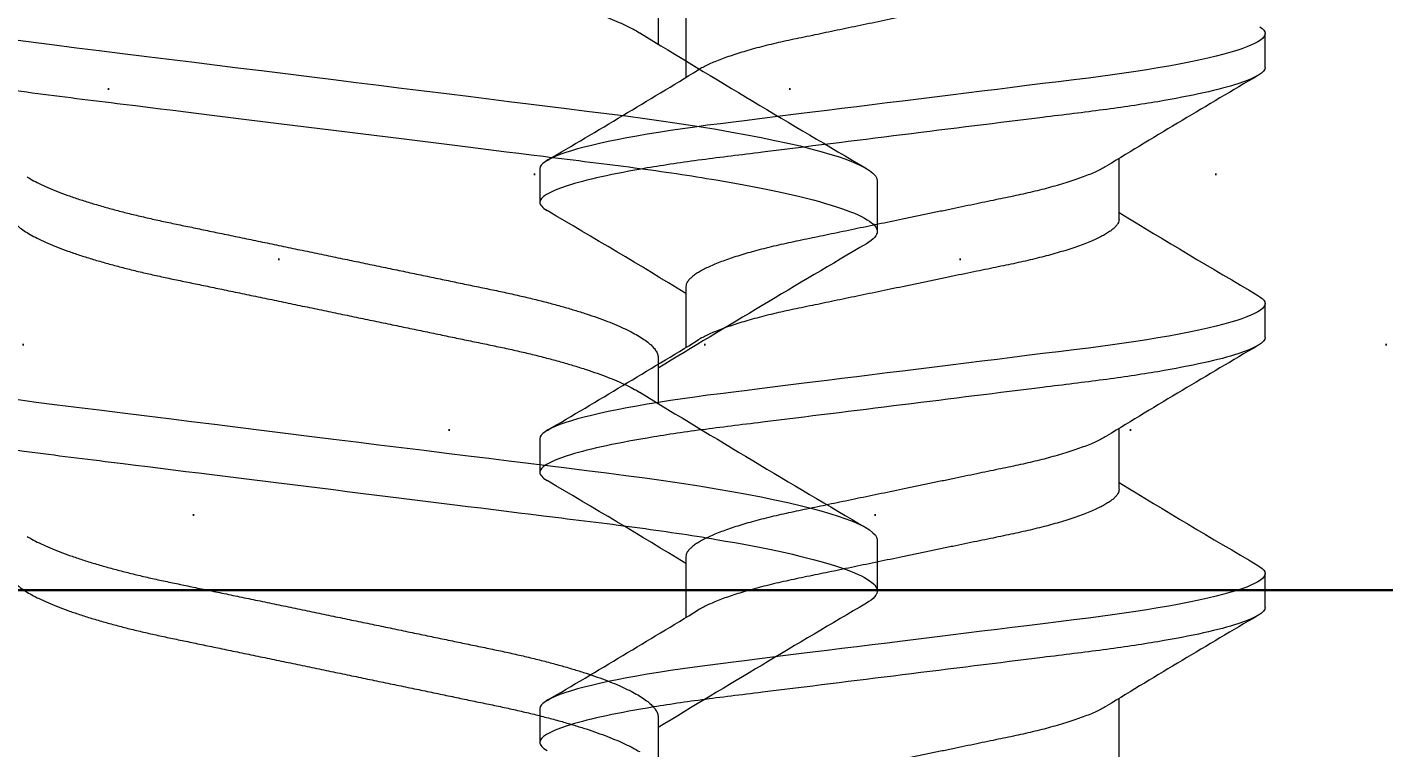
# Model space of a CAD drawing. Header units: inches. Extents: x 129892 to 140765, y 18172 to 24435.
# Drawn here: x 133308.43 to 133313.79, y 22524.37 to 22527.21 of the extents above; entities that cross this region are included whole.
import ezdxf

# ---------------------------------------------------------------- set-up
doc = ezdxf.new("R2010")
doc.units = ezdxf.units.IN
doc.header["$MEASUREMENT"] = 0
doc.header["$PDMODE"] = 66
doc.styles.add('EXCELSIOR', font='dim.shx', dxfattribs={"height": 45})
doc.dimstyles.new('EXCELSIOR', dxfattribs={"dimtxt": 50, "dimasz": 15, "dimexe": 20, "dimexo": 20, "dimgap": 10, "dimtad": 1, "dimdec": 0, "dimtxsty": 'EXCELSIOR', "dimblk": 'OBLIQUE', "dimcen": 2.5, "dimclrd": 1, "dimclre": 1, "dimclrt": 1, "dimadec": 0, "dimazin": 0, "dimtfac": 1, "dimtdec": 0, "dimtofl": 0, "dimtmove": 0, "dimatfit": 3, "dimfxl": 0, "dimlwd": 25, "dimarcsym": 0})

# ---------------------------------------------------------------- blocks, each defined once
blk = doc.blocks.new('A$C105D4D3B')
at = {"color": 251, "linetype": 'Continuous', "lineweight": 15}
for p, q in [((5.3382, 11.0776), (5.3382, 10.8975)), ((6.2042, 10.3576), (6.2042, 10.1576)), ((5.3382, 9.6576), (5.3382, 9.4775)), ((6.2042, 8.9376), (6.2042, 8.7376)), ((5.3382, 8.2376), (5.3382, 8.0575))]:
    blk.add_line(p, q, dxfattribs=at)
for points in [[(2.808, 10.9133), (2.879, 10.9037), (2.9511, 10.8944), (3.0379, 10.8836), (3.1277, 10.8724), (3.2206, 10.8609), (3.3163, 10.849), (3.4039, 10.8382), (3.4933, 10.8271), (3.5842, 10.8158), (3.6765, 10.8044), (3.7699, 10.7928), (3.8641, 10.7811), (3.9588, 10.7694), (4.0538, 10.7576), (4.1441, 10.7464), (4.2342, 10.7352), (4.3238, 10.7241), (4.4127, 10.7131), (4.5006, 10.7022), (4.5874, 10.6914), (4.668, 10.6814), (4.7473, 10.6716), (4.825, 10.662), (4.901, 10.6525), (4.9752, 10.6433), (5.0557, 10.6334), (5.1337, 10.6237), (5.2099, 10.614), (5.2849, 10.6039), (5.3584, 10.5936), (5.4301, 10.583), (5.4999, 10.5722), (5.5674, 10.5611), (5.6293, 10.5504), (5.6888, 10.5396), (5.7457, 10.5286), (5.7997, 10.5175), (5.8508, 10.5063), (5.8988, 10.4952), (5.9411, 10.4846), (5.9805, 10.474), (6.0167, 10.4635), (6.0498, 10.4531), (6.0798, 10.4427), (6.1094, 10.4313), (6.1349, 10.4201), (6.1564, 10.409), (6.1738, 10.3982), (6.1873, 10.3876), (6.1968, 10.3773), (6.2024, 10.3673), (6.2042, 10.3576), (6.2042, 10.3576)], [(2.808, 9.4933), (2.879, 9.4837), (2.9511, 9.4744), (3.0379, 9.4636), (3.1277, 9.4524), (3.2206, 9.4409), (3.3163, 9.429), (3.4039, 9.4182), (3.4933, 9.4071), (3.5842, 9.3958), (3.6765, 9.3844), (3.7699, 9.3728), (3.8641, 9.3611), (3.9588, 9.3494), (4.0538, 9.3376), (4.1441, 9.3264), (4.2342, 9.3152), (4.3238, 9.3041), (4.4127, 9.2931), (4.5006, 9.2822), (4.5874, 9.2714), (4.668, 9.2614), (4.7473, 9.2516), (4.825, 9.242), (4.901, 9.2325), (4.9752, 9.2233), (5.0557, 9.2134), (5.1337, 9.2037), (5.2099, 9.194), (5.2849, 9.1839), (5.3584, 9.1736), (5.4301, 9.163), (5.4999, 9.1522), (5.5674, 9.1411), (5.6293, 9.1304), (5.6888, 9.1196), (5.7457, 9.1086), (5.7997, 9.0975), (5.8508, 9.0863), (5.8988, 9.0752), (5.9411, 9.0646), (5.9805, 9.054), (6.0167, 9.0435), (6.0498, 9.0331), (6.0798, 9.0227), (6.1094, 9.0113), (6.1349, 9.0001), (6.1564, 8.989), (6.1738, 8.9782), (6.1873, 8.9676), (6.1968, 8.9573), (6.2024, 8.9473), (6.2042, 8.9376), (6.2042, 8.9376)]]:
    blk.add_lwpolyline(points, dxfattribs=at)
for centre, radius, start, end in [((38.3584, 65.2762), 63.6189, 238.655364, 239.595764), ((41.6033, -50.2176), 69.9674, 120.434483, 121.21919), ((38.3584, 63.8562), 63.6189, 238.655364, 239.595764), ((41.6033, -51.6376), 69.9674, 120.434483, 121.21919)]:
    blk.add_arc(centre, radius, start, end, dxfattribs=at)
for points, knots in [([(2.7695, 11.6576), (2.7698, 11.6535), (2.7705, 11.6452), (2.7762, 11.6323), (2.7854, 11.619), (2.7985, 11.6052), (2.8156, 11.5911), (2.8365, 11.5766), (2.8614, 11.5619), (2.8905, 11.5468), (2.9241, 11.5314), (2.9621, 11.5157), (3.0039, 11.5), (3.0492, 11.4845), (3.0977, 11.4691), (3.1484, 11.4543), (3.2008, 11.44), (3.2544, 11.4263), (3.3099, 11.4131), (3.3669, 11.4003), (3.4255, 11.388), (3.4859, 11.3755), (3.5485, 11.3625), (3.6144, 11.3488), (3.6833, 11.3345), (3.7552, 11.3196), (3.8285, 11.3044), (3.9029, 11.2889), (3.9782, 11.2733), (4.0527, 11.2578), (4.126, 11.2426), (4.1979, 11.2277), (4.2691, 11.2129), (4.3393, 11.1983), (4.4082, 11.184), (4.4754, 11.1701), (4.5408, 11.1565), (4.6051, 11.1431), (4.668, 11.1301), (4.7298, 11.1173), (4.7898, 11.1039), (4.8481, 11.0901), (4.9044, 11.0758), (4.9577, 11.0613), (5.0077, 11.0467), (5.0542, 11.0321), (5.0978, 11.0173), (5.1382, 11.0024), (5.1752, 10.9874), (5.2088, 10.9724), (5.2382, 10.9575), (5.2568, 10.9474), (5.2644, 10.9424), (5.2647, 10.9422)], [0, 0, 0, 0, 0.018809, 0.037876, 0.057178, 0.076688, 0.096379, 0.116219, 0.136178, 0.156223, 0.177278, 0.198351, 0.219402, 0.240393, 0.261284, 0.282037, 0.301688, 0.321151, 0.340399, 0.359407, 0.378167, 0.39704, 0.416165, 0.435519, 0.45601, 0.47669, 0.497523, 0.518473, 0.539501, 0.560569, 0.58068, 0.600757, 0.620765, 0.640672, 0.660445, 0.680053, 0.699467, 0.718661, 0.738503, 0.758141, 0.77801, 0.798146, 0.81852, 0.839101, 0.858909, 0.878842, 0.89887, 0.918958, 0.939072, 0.959178, 0.979242, 0.999229, 1, 1, 1, 1]), ([(1.9034, 10.9576), (1.9034, 10.9287), (1.9558, 10.8951), (2.1738, 10.8246), (2.3392, 10.7879), (2.6407, 10.7371), (2.7498, 10.7209), (2.9772, 10.6906), (3.0954, 10.6764), (3.4785, 10.6289), (3.7657, 10.5933), (4.3419, 10.5219), (4.6292, 10.4862), (5.0123, 10.4387), (5.1304, 10.4246), (5.3579, 10.3943), (5.4669, 10.378), (5.7685, 10.3273), (5.9339, 10.2906), (6.1519, 10.2201), (6.2042, 10.1865), (6.2042, 10.1576)], [0, 0, 0, 0, 0.125, 0.125, 0.25, 0.25, 0.3125, 0.3125, 0.375, 0.375, 0.5, 0.5, 0.625, 0.625, 0.6875, 0.6875, 0.75, 0.75, 0.875, 0.875, 1, 1, 1, 1]), ([(2.8432, 10.373), (2.8493, 10.3693), (2.8635, 10.3607), (2.8906, 10.3468), (2.9241, 10.3314), (2.9621, 10.3157), (3.0039, 10.3), (3.0492, 10.2845), (3.0977, 10.2691), (3.1484, 10.2543), (3.2008, 10.24), (3.2544, 10.2263), (3.3099, 10.2131), (3.3669, 10.2003), (3.4255, 10.188), (3.4859, 10.1755), (3.5485, 10.1625), (3.6144, 10.1488), (3.6833, 10.1345), (3.7552, 10.1196), (3.8285, 10.1044), (3.9029, 10.0889), (3.9782, 10.0733), (4.0527, 10.0578), (4.126, 10.0426), (4.1979, 10.0277), (4.2691, 10.0129), (4.3393, 9.9983), (4.4082, 9.984), (4.4754, 9.9701), (4.5408, 9.9565), (4.6051, 9.9431), (4.668, 9.9301), (4.7298, 9.9173), (4.7898, 9.9039), (4.8481, 9.8901), (4.9044, 9.8758), (4.9577, 9.8613), (5.0077, 9.8467), (5.0542, 9.8321), (5.0978, 9.8173), (5.1382, 9.8024), (5.1752, 9.7874), (5.2087, 9.7724), (5.2385, 9.7575), (5.2649, 9.7425), (5.2875, 9.7275), (5.3063, 9.7127), (5.3207, 9.6982), (5.3308, 9.6841), (5.3371, 9.6706), (5.3378, 9.6619), (5.3382, 9.6576)], [0, 0, 0, 0, 0.015022, 0.035067, 0.056123, 0.077196, 0.098247, 0.119238, 0.140129, 0.160884, 0.180534, 0.199997, 0.219246, 0.238254, 0.257015, 0.275888, 0.295014, 0.314368, 0.334859, 0.35554, 0.376373, 0.397323, 0.418352, 0.43942, 0.459532, 0.479609, 0.499618, 0.519525, 0.539298, 0.558906, 0.578321, 0.597515, 0.617358, 0.636996, 0.656865, 0.677001, 0.697376, 0.717957, 0.737765, 0.757699, 0.777727, 0.797816, 0.81793, 0.838037, 0.858101, 0.878088, 0.898909, 0.919573, 0.940046, 0.960295, 0.980289, 1, 1, 1, 1]), ([(2.7695, 10.2376), (2.7698, 10.2335), (2.7705, 10.2252), (2.7762, 10.2123), (2.7854, 10.199), (2.7985, 10.1852), (2.8156, 10.1711), (2.8365, 10.1566), (2.8614, 10.1419), (2.8905, 10.1268), (2.9241, 10.1114), (2.9621, 10.0957), (3.0039, 10.08), (3.0492, 10.0645), (3.0977, 10.0491), (3.1484, 10.0343), (3.2008, 10.02), (3.2544, 10.0063), (3.3099, 9.9931), (3.3669, 9.9803), (3.4255, 9.968), (3.4859, 9.9555), (3.5485, 9.9425), (3.6144, 9.9288), (3.6833, 9.9145), (3.7552, 9.8996), (3.8285, 9.8844), (3.9029, 9.8689), (3.9782, 9.8533), (4.0527, 9.8378), (4.126, 9.8226), (4.1979, 9.8077), (4.2691, 9.7929), (4.3393, 9.7783), (4.4082, 9.764), (4.4754, 9.7501), (4.5408, 9.7365), (4.6051, 9.7231), (4.668, 9.7101), (4.7298, 9.6973), (4.7898, 9.6839), (4.8481, 9.6701), (4.9044, 9.6558), (4.9577, 9.6413), (5.0077, 9.6267), (5.0542, 9.6121), (5.0978, 9.5973), (5.1382, 9.5823), (5.1752, 9.5674), (5.2088, 9.5524), (5.2382, 9.5375), (5.2568, 9.5274), (5.2644, 9.5224), (5.2647, 9.5222)], [0, 0, 0, 0, 0.018809, 0.037876, 0.057178, 0.076688, 0.096379, 0.116219, 0.136178, 0.156223, 0.177278, 0.198351, 0.219402, 0.240393, 0.261284, 0.282037, 0.301688, 0.321151, 0.340399, 0.359407, 0.378167, 0.39704, 0.416165, 0.435519, 0.45601, 0.47669, 0.497523, 0.518473, 0.539501, 0.560569, 0.58068, 0.600757, 0.620765, 0.640672, 0.660445, 0.680053, 0.699467, 0.718661, 0.738503, 0.758141, 0.77801, 0.798146, 0.81852, 0.839101, 0.858909, 0.878842, 0.89887, 0.918958, 0.939072, 0.959178, 0.979242, 0.999229, 1, 1, 1, 1]), ([(1.9034, 9.5376), (1.9034, 9.5087), (1.9558, 9.4751), (2.1738, 9.4046), (2.3392, 9.3679), (2.6407, 9.3171), (2.7498, 9.3009), (2.9772, 9.2706), (3.0954, 9.2564), (3.4785, 9.2089), (3.7657, 9.1733), (4.3419, 9.1019), (4.6292, 9.0662), (5.0123, 9.0187), (5.1304, 9.0046), (5.3579, 8.9743), (5.4669, 8.958), (5.7685, 8.9073), (5.9339, 8.8706), (6.1519, 8.8001), (6.2042, 8.7665), (6.2042, 8.7376)], [0, 0, 0, 0, 0.125, 0.125, 0.25, 0.25, 0.3125, 0.3125, 0.375, 0.375, 0.5, 0.5, 0.625, 0.625, 0.6875, 0.6875, 0.75, 0.75, 0.875, 0.875, 1, 1, 1, 1]), ([(2.8432, 8.953), (2.8493, 8.9493), (2.8635, 8.9407), (2.8906, 8.9268), (2.9241, 8.9114), (2.9621, 8.8957), (3.0039, 8.88), (3.0492, 8.8645), (3.0977, 8.8491), (3.1484, 8.8343), (3.2008, 8.82), (3.2544, 8.8063), (3.3099, 8.7931), (3.3669, 8.7803), (3.4255, 8.768), (3.4859, 8.7555), (3.5485, 8.7425), (3.6144, 8.7288), (3.6833, 8.7145), (3.7552, 8.6996), (3.8285, 8.6844), (3.9029, 8.6689), (3.9782, 8.6533), (4.0527, 8.6378), (4.126, 8.6226), (4.1979, 8.6077), (4.2691, 8.5929), (4.3393, 8.5783), (4.4082, 8.564), (4.4754, 8.5501), (4.5408, 8.5365), (4.6051, 8.5231), (4.668, 8.5101), (4.7298, 8.4973), (4.7898, 8.4839), (4.8481, 8.4701), (4.9044, 8.4558), (4.9577, 8.4413), (5.0077, 8.4267), (5.0542, 8.4121), (5.0978, 8.3973), (5.1382, 8.3824), (5.1752, 8.3674), (5.2087, 8.3524), (5.2385, 8.3375), (5.2649, 8.3225), (5.2875, 8.3075), (5.3063, 8.2927), (5.3207, 8.2782), (5.3308, 8.2641), (5.3371, 8.2506), (5.3378, 8.2419), (5.3382, 8.2376)], [0, 0, 0, 0, 0.015022, 0.035067, 0.056123, 0.077196, 0.098247, 0.119238, 0.140129, 0.160884, 0.180534, 0.199997, 0.219246, 0.238254, 0.257015, 0.275888, 0.295014, 0.314368, 0.334859, 0.35554, 0.376373, 0.397323, 0.418352, 0.43942, 0.459532, 0.479609, 0.499618, 0.519525, 0.539298, 0.558906, 0.578321, 0.597515, 0.617358, 0.636996, 0.656865, 0.677001, 0.697376, 0.717957, 0.737765, 0.757699, 0.777727, 0.797816, 0.81793, 0.838037, 0.858101, 0.878088, 0.898909, 0.919573, 0.940046, 0.960295, 0.980289, 1, 1, 1, 1]), ([(2.7695, 8.8176), (2.7698, 8.8135), (2.7705, 8.8052), (2.7762, 8.7923), (2.7854, 8.779), (2.7985, 8.7652), (2.8156, 8.7511), (2.8365, 8.7366), (2.8614, 8.7219), (2.8905, 8.7068), (2.9241, 8.6914), (2.9621, 8.6757), (3.0039, 8.66), (3.0492, 8.6445), (3.0977, 8.6291), (3.1484, 8.6143), (3.2008, 8.6), (3.2544, 8.5863), (3.3099, 8.5731), (3.3669, 8.5603), (3.4255, 8.548), (3.4859, 8.5355), (3.5485, 8.5225), (3.6144, 8.5088), (3.6833, 8.4945), (3.7552, 8.4796), (3.8285, 8.4644), (3.9029, 8.4489), (3.9782, 8.4333), (4.0527, 8.4178), (4.126, 8.4026), (4.1979, 8.3877), (4.2691, 8.3729), (4.3393, 8.3583), (4.4082, 8.344), (4.4754, 8.3301), (4.5408, 8.3165), (4.6051, 8.3031), (4.668, 8.2901), (4.7298, 8.2773), (4.7898, 8.2639), (4.8481, 8.2501), (4.9044, 8.2358), (4.9577, 8.2213), (5.0077, 8.2067), (5.0542, 8.1921), (5.0978, 8.1773), (5.1382, 8.1623), (5.1752, 8.1474), (5.2088, 8.1324), (5.2382, 8.1175), (5.2568, 8.1074), (5.2644, 8.1024), (5.2647, 8.1022)], [0, 0, 0, 0, 0.018809, 0.037876, 0.057178, 0.076688, 0.096379, 0.116219, 0.136178, 0.156223, 0.177278, 0.198351, 0.219402, 0.240393, 0.261284, 0.282037, 0.301688, 0.321151, 0.340399, 0.359407, 0.378167, 0.39704, 0.416165, 0.435519, 0.45601, 0.47669, 0.497523, 0.518473, 0.539501, 0.560569, 0.58068, 0.600757, 0.620765, 0.640672, 0.660445, 0.680053, 0.699467, 0.718661, 0.738503, 0.758141, 0.77801, 0.798146, 0.81852, 0.839101, 0.858909, 0.878842, 0.89887, 0.918958, 0.939072, 0.959178, 0.979242, 0.999229, 1, 1, 1, 1])]:
    blk.add_open_spline(points, degree=3, knots=knots, dxfattribs=at)
for points in [[(6.2042, 10.1576), (6.2042, 10.1425), (6.1903, 10.1261), (6.1611, 10.1089)], [(6.2042, 8.7376), (6.2042, 8.7225), (6.1903, 8.7061), (6.1611, 8.6889)]]:
    blk.add_open_spline(points, degree=3, dxfattribs=at)
blk = doc.blocks.new('A$C1EDE62C1')
at = {"color": 7, "linetype": 'Continuous', "lineweight": 15}
blk.add_line((54.25, 0), (6.25, 0), dxfattribs=at)
blk = doc.blocks.new('A$C47B607A2')
at = {"color": 7, "linetype": 'Continuous', "lineweight": 15}
for p, q in [((2.1438, 9.565), (2.1438, 9.3249)), ((4.4337, 9.365), (4.4337, 9.4984)), ((1.5665, 8.965), (1.5665, 8.8317)), ((3.8563, 8.765), (3.8563, 9.0052)), ((2.1438, 8.4984), (2.1438, 8.2582)), ((4.4337, 8.2984), (4.4337, 8.4317)), ((1.5665, 7.8984), (1.5665, 7.765)), ((3.8563, 7.6984), (3.8563, 7.9385)), ((2.1438, 7.4317), (2.1438, 7.1916)), ((4.4337, 7.2316), (4.4337, 7.365)), ((3.8563, 6.6318), (3.8563, 6.8719)), ((1.5665, 6.8316), (1.5665, 6.6983))]:
    blk.add_line(p, q, dxfattribs=at)
at = {"color": 7, "linetype": 'Continuous', "lineweight": 15, "flags": 128}
for points in [[(4.4134, 9.5254), (4.4224, 9.5184), (4.4287, 9.5115), (4.4325, 9.5048), (4.4337, 9.4984), (4.4326, 9.4922), (4.4292, 9.4859), (4.4235, 9.4794), (4.4154, 9.4727), (4.4049, 9.4659), (4.392, 9.459), (4.3776, 9.4523), (4.361, 9.4455), (4.3423, 9.4386), (4.3214, 9.4317), (4.2984, 9.4247), (4.2703, 9.4169), (4.2397, 9.409), (4.2067, 9.4012), (4.1713, 9.3933), (4.1338, 9.3855), (4.0941, 9.3778), (4.0525, 9.3702), (4.0092, 9.3627), (3.9664, 9.3557), (3.9223, 9.3488), (3.877, 9.3421), (3.8306, 9.3355), (3.7833, 9.3291), (3.7352, 9.3229), (3.6774, 9.3157), (3.6175, 9.3083), (3.5556, 9.3006), (3.4918, 9.2927), (3.4334, 9.2854), (3.3738, 9.2781), (3.3132, 9.2705), (3.2517, 9.2629), (3.1894, 9.2552), (3.1266, 9.2474), (3.0634, 9.2396), (3.0001, 9.2317), (2.9399, 9.2242), (2.8798, 9.2168), (2.8201, 9.2094), (2.7609, 9.202), (2.7022, 9.1948), (2.6444, 9.1876), (2.5906, 9.1809), (2.5378, 9.1744), (2.486, 9.168), (2.4353, 9.1617), (2.3859, 9.1555), (2.3322, 9.1489), (2.2802, 9.1424), (2.2294, 9.136), (2.1794, 9.1293), (2.1304, 9.1224), (2.0826, 9.1153), (2.036, 9.1081), (1.991, 9.1007), (1.9498, 9.0936), (1.9101, 9.0864), (1.8722, 9.079), (1.8362, 9.0717), (1.8021, 9.0642), (1.7701, 9.0568), (1.7419, 9.0497), (1.7157, 9.0427), (1.6915, 9.0357), (1.6694, 9.0287), (1.6495, 9.0218), (1.6297, 9.0142), (1.6127, 9.0067), (1.5984, 8.9993), (1.5868, 8.9921), (1.5778, 8.985), (1.5715, 8.9782), (1.5677, 8.9715), (1.5665, 8.965), (1.5665, 8.965)], [(4.4046, 8.4642), (4.4134, 8.4588), (4.4224, 8.4517), (4.4287, 8.4448), (4.4325, 8.4382), (4.4337, 8.4317), (4.4326, 8.4256), (4.4292, 8.4193), (4.4235, 8.4128), (4.4154, 8.4061), (4.4049, 8.3993), (4.392, 8.3923), (4.3776, 8.3856), (4.361, 8.3788), (4.3423, 8.372), (4.3214, 8.365), (4.2984, 8.358), (4.2703, 8.3502), (4.2397, 8.3423), (4.2067, 8.3345), (4.1713, 8.3267), (4.1338, 8.3189), (4.0941, 8.3112), (4.0525, 8.3035), (4.0092, 8.296), (3.9664, 8.289), (3.9223, 8.2821), (3.877, 8.2754), (3.8306, 8.2688), (3.7833, 8.2624), (3.7352, 8.2562), (3.6774, 8.249), (3.6175, 8.2416), (3.5556, 8.2339), (3.4918, 8.226), (3.4334, 8.2188), (3.3738, 8.2114), (3.3132, 8.2039), (3.2517, 8.1962), (3.1894, 8.1885), (3.1266, 8.1807), (3.0634, 8.1729), (3.0001, 8.165), (2.9399, 8.1576), (2.8798, 8.1501), (2.8201, 8.1427), (2.7609, 8.1354), (2.7022, 8.1281), (2.6444, 8.1209), (2.5906, 8.1143), (2.5378, 8.1077), (2.486, 8.1013), (2.4353, 8.095), (2.3859, 8.0889), (2.3322, 8.0822), (2.2802, 8.0758), (2.2294, 8.0693), (2.1794, 8.0626), (2.1304, 8.0557), (2.0826, 8.0487), (2.036, 8.0414), (1.991, 8.0341), (1.9498, 8.0269), (1.9101, 8.0197), (1.8722, 8.0124), (1.8362, 8.005), (1.8021, 7.9976), (1.7701, 7.9901), (1.7419, 7.983), (1.7157, 7.976), (1.6915, 7.969), (1.6694, 7.962), (1.6495, 7.9551), (1.6297, 7.9475), (1.6127, 7.94), (1.5984, 7.9327), (1.5868, 7.9254), (1.5778, 7.9184), (1.5715, 7.9115), (1.5677, 7.9048), (1.5665, 7.8984), (1.5665, 7.8984)], [(4.4046, 7.3975), (4.4134, 7.392), (4.4224, 7.385), (4.4287, 7.3781), (4.4325, 7.3714), (4.4337, 7.365), (4.4326, 7.3588), (4.4292, 7.3525), (4.4235, 7.346), (4.4154, 7.3393), (4.4049, 7.3325), (4.392, 7.3255), (4.3776, 7.3189), (4.361, 7.3121), (4.3423, 7.3052), (4.3214, 7.2983), (4.2984, 7.2913), (4.2703, 7.2835), (4.2397, 7.2756), (4.2067, 7.2677), (4.1713, 7.2599), (4.1338, 7.2521), (4.0941, 7.2444), (4.0525, 7.2368), (4.0092, 7.2293), (3.9664, 7.2223), (3.9223, 7.2154), (3.877, 7.2086), (3.8306, 7.2021), (3.7833, 7.1957), (3.7352, 7.1895), (3.6774, 7.1823), (3.6175, 7.1749), (3.5556, 7.1672), (3.4918, 7.1593), (3.4334, 7.152), (3.3738, 7.1446), (3.3132, 7.1371), (3.2517, 7.1295), (3.1894, 7.1218), (3.1266, 7.114), (3.0634, 7.1062), (3.0001, 7.0983), (2.9399, 7.0908), (2.8798, 7.0834), (2.8201, 7.076), (2.7609, 7.0686), (2.7022, 7.0614), (2.6444, 7.0542), (2.5906, 7.0475), (2.5378, 7.041), (2.486, 7.0345), (2.4353, 7.0283), (2.3859, 7.0221), (2.3322, 7.0155), (2.2802, 7.009), (2.2294, 7.0026), (2.1794, 6.9959), (2.1304, 6.989), (2.0826, 6.9819), (2.036, 6.9747), (1.991, 6.9673), (1.9498, 6.9602), (1.9101, 6.9529), (1.8722, 6.9456), (1.8362, 6.9382), (1.8021, 6.9308), (1.7701, 6.9233), (1.7419, 6.9163), (1.7157, 6.9093), (1.6915, 6.9023), (1.6694, 6.8953), (1.6495, 6.8884), (1.6297, 6.8808), (1.6127, 6.8733), (1.5984, 6.8659), (1.5868, 6.8587), (1.5778, 6.8516), (1.5715, 6.8448), (1.5677, 6.8381), (1.5665, 6.8316), (1.5665, 6.8316)]]:
    blk.add_lwpolyline(points, dxfattribs=at)
at = {"color": 7, "linetype": 'Continuous', "lineweight": 15}
for centre, radius, start, end in [((-19.8696, 45.5775), 42.4126, 300.40424, 301.34464), ((26.2937, -27.9564), 43.2387, 120.41321, 121.33566), ((-22.0328, -31.4184), 46.6449, 58.78081, 59.56552), ((28.0285, 48.6744), 46.6362, 238.78074, 239.56549), ((-20.3905, 45.382), 43.4277, 300.41514, 301.33368), ((26.392, -29.1874), 43.4302, 120.41525, 121.33363), ((-22.0328, -32.4851), 46.6449, 58.78081, 59.56552), ((28.029, 47.6084), 46.6371, 238.78073, 239.56547), ((-20.3924, 44.3185), 43.4314, 300.41518, 301.33364), ((26.3834, -30.2396), 43.4134, 120.41507, 121.3338)]:
    blk.add_arc(centre, radius, start, end, dxfattribs=at)
for points, knots in [([(3.8563, 9.8317), (3.8561, 9.829), (3.8557, 9.8235), (3.8519, 9.8149), (3.8457, 9.806), (3.837, 9.7968), (3.8256, 9.7874), (3.8116, 9.7777), (3.7951, 9.7679), (3.7756, 9.7579), (3.7533, 9.7476), (3.7279, 9.7371), (3.7001, 9.7267), (3.6699, 9.7163), (3.6375, 9.7061), (3.6037, 9.6962), (3.5688, 9.6867), (3.533, 9.6775), (3.496, 9.6687), (3.4581, 9.6602), (3.419, 9.652), (3.3787, 9.6437), (3.337, 9.635), (3.2931, 9.6259), (3.2471, 9.6163), (3.1992, 9.6064), (3.1503, 9.5962), (3.1007, 9.5859), (3.0505, 9.5755), (3.0009, 9.5652), (2.952, 9.5551), (2.904, 9.5451), (2.8566, 9.5353), (2.8098, 9.5255), (2.7639, 9.516), (2.719, 9.5067), (2.6754, 9.4976), (2.6326, 9.4887), (2.5906, 9.48), (2.5494, 9.4715), (2.5095, 9.4626), (2.4706, 9.4534), (2.433, 9.4439), (2.3975, 9.4342), (2.3642, 9.4245), (2.3332, 9.4147), (2.3041, 9.4049), (2.2772, 9.3949), (2.2525, 9.3849), (2.2301, 9.3749), (2.2105, 9.365), (2.1981, 9.3583), (2.193, 9.3549), (2.1928, 9.3548)], [0, 0, 0, 0, 0.018809, 0.037876, 0.057178, 0.076688, 0.096379, 0.116219, 0.136178, 0.156223, 0.177278, 0.198351, 0.219402, 0.240393, 0.261284, 0.282037, 0.301688, 0.321151, 0.340399, 0.359407, 0.378167, 0.39704, 0.416165, 0.435519, 0.45601, 0.47669, 0.497523, 0.518473, 0.539501, 0.560569, 0.58068, 0.600757, 0.620765, 0.640672, 0.660445, 0.680053, 0.699467, 0.718661, 0.738503, 0.758141, 0.77801, 0.798146, 0.81852, 0.839101, 0.858909, 0.878842, 0.89887, 0.918958, 0.939072, 0.959178, 0.979242, 0.999229, 1, 1, 1, 1]), ([(4.4337, 9.365), (4.4337, 9.3458), (4.3988, 9.3234), (4.2535, 9.2764), (4.1432, 9.2519), (3.9422, 9.2181), (3.8695, 9.2073), (3.7178, 9.187), (3.6391, 9.1776), (3.3836, 9.1459), (3.1922, 9.1222), (2.808, 9.0746), (2.6165, 9.0508), (2.3611, 9.0191), (2.2824, 9.0097), (2.1307, 8.9895), (2.058, 8.9787), (1.857, 8.9448), (1.7467, 8.9204), (1.6014, 8.8734), (1.5665, 8.851), (1.5665, 8.8317)], [0, 0, 0, 0, 0.125, 0.125, 0.25, 0.25, 0.3125, 0.3125, 0.375, 0.375, 0.5, 0.5, 0.625, 0.625, 0.6875, 0.6875, 0.75, 0.75, 0.875, 0.875, 1, 1, 1, 1]), ([(3.8072, 8.9753), (3.8031, 8.9729), (3.7937, 8.9671), (3.7756, 8.9579), (3.7533, 8.9476), (3.7279, 8.9371), (3.7001, 8.9267), (3.6699, 8.9163), (3.6375, 8.9061), (3.6037, 8.8962), (3.5688, 8.8867), (3.533, 8.8775), (3.496, 8.8687), (3.4581, 8.8602), (3.419, 8.852), (3.3787, 8.8437), (3.337, 8.835), (3.2931, 8.8259), (3.2471, 8.8163), (3.1992, 8.8064), (3.1503, 8.7962), (3.1007, 8.7859), (3.0505, 8.7755), (3.0009, 8.7652), (2.952, 8.7551), (2.904, 8.7451), (2.8566, 8.7353), (2.8098, 8.7255), (2.7639, 8.716), (2.719, 8.7067), (2.6754, 8.6976), (2.6326, 8.6887), (2.5906, 8.68), (2.5494, 8.6715), (2.5095, 8.6626), (2.4706, 8.6534), (2.433, 8.6439), (2.3975, 8.6342), (2.3642, 8.6245), (2.3332, 8.6147), (2.3041, 8.6049), (2.2772, 8.5949), (2.2525, 8.5849), (2.2302, 8.5749), (2.2103, 8.565), (2.1927, 8.555), (2.1776, 8.545), (2.1651, 8.5351), (2.1555, 8.5254), (2.1488, 8.5161), (2.1446, 8.507), (2.1441, 8.5013), (2.1438, 8.4984)], [0, 0, 0, 0, 0.015022, 0.035067, 0.056123, 0.077196, 0.098247, 0.119238, 0.140129, 0.160884, 0.180534, 0.199997, 0.219246, 0.238254, 0.257015, 0.275888, 0.295014, 0.314368, 0.334859, 0.35554, 0.376373, 0.397323, 0.418352, 0.43942, 0.459532, 0.479609, 0.499618, 0.519525, 0.539298, 0.558906, 0.578321, 0.597515, 0.617358, 0.636996, 0.656865, 0.677001, 0.697376, 0.717957, 0.737765, 0.757699, 0.777727, 0.797816, 0.81793, 0.838037, 0.858101, 0.878088, 0.898909, 0.919573, 0.940046, 0.960295, 0.980289, 1, 1, 1, 1]), ([(3.8563, 8.765), (3.8561, 8.7623), (3.8557, 8.7568), (3.8519, 8.7482), (3.8457, 8.7393), (3.837, 8.7301), (3.8256, 8.7207), (3.8116, 8.7111), (3.7951, 8.7013), (3.7756, 8.6912), (3.7533, 8.6809), (3.7279, 8.6704), (3.7001, 8.66), (3.6699, 8.6496), (3.6375, 8.6394), (3.6037, 8.6295), (3.5688, 8.62), (3.533, 8.6109), (3.496, 8.6021), (3.4581, 8.5935), (3.419, 8.5853), (3.3787, 8.577), (3.337, 8.5683), (3.2931, 8.5592), (3.2471, 8.5497), (3.1992, 8.5397), (3.1503, 8.5296), (3.1007, 8.5193), (3.0505, 8.5089), (3.0009, 8.4985), (2.952, 8.4884), (2.904, 8.4784), (2.8566, 8.4686), (2.8098, 8.4589), (2.7639, 8.4493), (2.719, 8.44), (2.6754, 8.431), (2.6326, 8.4221), (2.5906, 8.4134), (2.5494, 8.4048), (2.5095, 8.3959), (2.4706, 8.3867), (2.433, 8.3772), (2.3975, 8.3675), (2.3642, 8.3578), (2.3332, 8.3481), (2.3041, 8.3382), (2.2772, 8.3282), (2.2525, 8.3182), (2.2301, 8.3082), (2.2105, 8.2983), (2.1981, 8.2916), (2.193, 8.2882), (2.1928, 8.2881)], [0, 0, 0, 0, 0.018809, 0.037877, 0.057179, 0.076689, 0.096379, 0.11622, 0.136179, 0.156224, 0.177279, 0.198352, 0.219403, 0.240394, 0.261285, 0.282039, 0.301689, 0.321152, 0.340401, 0.359409, 0.378169, 0.397041, 0.416167, 0.435521, 0.456012, 0.476692, 0.497525, 0.518475, 0.539504, 0.560572, 0.580683, 0.60076, 0.620768, 0.640675, 0.660448, 0.680056, 0.699471, 0.718664, 0.738507, 0.758145, 0.778013, 0.798149, 0.818524, 0.839105, 0.858913, 0.878847, 0.898874, 0.918963, 0.939077, 0.959183, 0.979247, 0.999234, 1, 1, 1, 1]), ([(4.4337, 8.2984), (4.4337, 8.2791), (4.3988, 8.2567), (4.2535, 8.2097), (4.1432, 8.1853), (3.9422, 8.1514), (3.8695, 8.1406), (3.7178, 8.1204), (3.6391, 8.111), (3.3836, 8.0793), (3.1922, 8.0555), (2.808, 8.0079), (2.6165, 7.9842), (2.3611, 7.9525), (2.2824, 7.9431), (2.1307, 7.9228), (2.058, 7.912), (1.857, 7.8782), (1.7467, 7.8537), (1.6014, 7.8067), (1.5665, 7.7843), (1.5665, 7.765)], [0, 0, 0, 0, 0.125, 0.125, 0.25, 0.25, 0.3125, 0.3125, 0.375, 0.375, 0.5, 0.5, 0.625, 0.625, 0.6875, 0.6875, 0.75, 0.75, 0.875, 0.875, 1, 1, 1, 1]), ([(3.8072, 7.9086), (3.8031, 7.9062), (3.7937, 7.9005), (3.7756, 7.8912), (3.7533, 7.8809), (3.7279, 7.8704), (3.7001, 7.86), (3.6699, 7.8496), (3.6375, 7.8394), (3.6037, 7.8295), (3.5688, 7.82), (3.533, 7.8109), (3.496, 7.8021), (3.4581, 7.7935), (3.419, 7.7853), (3.3787, 7.777), (3.337, 7.7683), (3.2931, 7.7592), (3.2471, 7.7497), (3.1992, 7.7397), (3.1503, 7.7296), (3.1007, 7.7193), (3.0505, 7.7089), (3.0009, 7.6985), (2.952, 7.6884), (2.904, 7.6784), (2.8566, 7.6686), (2.8098, 7.6589), (2.7639, 7.6493), (2.719, 7.64), (2.6754, 7.631), (2.6326, 7.6221), (2.5906, 7.6134), (2.5494, 7.6048), (2.5095, 7.5959), (2.4706, 7.5867), (2.433, 7.5772), (2.3975, 7.5675), (2.3642, 7.5578), (2.3332, 7.5481), (2.3041, 7.5382), (2.2772, 7.5282), (2.2525, 7.5182), (2.2302, 7.5082), (2.2103, 7.4983), (2.1927, 7.4883), (2.1776, 7.4783), (2.1651, 7.4684), (2.1555, 7.4588), (2.1488, 7.4494), (2.1446, 7.4404), (2.1441, 7.4346), (2.1438, 7.4317)], [0, 0, 0, 0, 0.015022, 0.035068, 0.056123, 0.077196, 0.098248, 0.119238, 0.14013, 0.160884, 0.180534, 0.199998, 0.219246, 0.238255, 0.257015, 0.275888, 0.295014, 0.314368, 0.33486, 0.35554, 0.376373, 0.397323, 0.418352, 0.439421, 0.459532, 0.479609, 0.499618, 0.519525, 0.539298, 0.558906, 0.578321, 0.597515, 0.617358, 0.636996, 0.656865, 0.677001, 0.697376, 0.717957, 0.737765, 0.757699, 0.777727, 0.797816, 0.81793, 0.838037, 0.858101, 0.878088, 0.898909, 0.919574, 0.940046, 0.960295, 0.980289, 1, 1, 1, 1]), ([(3.8563, 7.698), (3.8561, 7.6953), (3.8557, 7.6898), (3.8519, 7.6812), (3.8457, 7.6723), (3.837, 7.6631), (3.8256, 7.6537), (3.8116, 7.6441), (3.7951, 7.6343), (3.7756, 7.6242), (3.7533, 7.6139), (3.7279, 7.6034), (3.7001, 7.593), (3.6699, 7.5826), (3.6375, 7.5724), (3.6037, 7.5625), (3.5688, 7.553), (3.533, 7.5439), (3.496, 7.535), (3.4581, 7.5265), (3.419, 7.5183), (3.3787, 7.51), (3.337, 7.5013), (3.2931, 7.4922), (3.2471, 7.4827), (3.1992, 7.4727), (3.1503, 7.4626), (3.1007, 7.4523), (3.0505, 7.4418), (3.0009, 7.4315), (2.952, 7.4214), (2.904, 7.4114), (2.8566, 7.4016), (2.8098, 7.3919), (2.7639, 7.3823), (2.719, 7.373), (2.6754, 7.364), (2.6326, 7.3551), (2.5906, 7.3464), (2.5494, 7.3378), (2.5095, 7.3289), (2.4706, 7.3197), (2.433, 7.3102), (2.3975, 7.3005), (2.3642, 7.2908), (2.3332, 7.2811), (2.3041, 7.2712), (2.2772, 7.2612), (2.2525, 7.2512), (2.2301, 7.2412), (2.2105, 7.2313), (2.1981, 7.2246), (2.193, 7.2212), (2.1928, 7.2211)], [0, 0, 0, 0, 0.018809, 0.037877, 0.057179, 0.076689, 0.096379, 0.11622, 0.136179, 0.156224, 0.177279, 0.198352, 0.219403, 0.240394, 0.261285, 0.282039, 0.301689, 0.321152, 0.340401, 0.359409, 0.378169, 0.397041, 0.416167, 0.435521, 0.456012, 0.476692, 0.497525, 0.518475, 0.539504, 0.560572, 0.580683, 0.60076, 0.620768, 0.640675, 0.660448, 0.680056, 0.699471, 0.718664, 0.738507, 0.758145, 0.778013, 0.798149, 0.818524, 0.839105, 0.858913, 0.878847, 0.898874, 0.918963, 0.939077, 0.959183, 0.979247, 0.999234, 1, 1, 1, 1]), ([(4.4337, 7.2316), (4.4337, 7.2124), (4.3988, 7.19), (4.2535, 7.143), (4.1432, 7.1185), (3.9422, 7.0847), (3.8695, 7.0738), (3.7178, 7.0536), (3.6391, 7.0442), (3.3836, 7.0125), (3.1922, 6.9888), (2.808, 6.9411), (2.6165, 6.9174), (2.3611, 6.8857), (2.2824, 6.8763), (2.1307, 6.8561), (2.058, 6.8453), (1.857, 6.8114), (1.7467, 6.787), (1.6014, 6.74), (1.5665, 6.7175), (1.5665, 6.6983)], [0, 0, 0, 0, 0.125, 0.125, 0.25, 0.25, 0.3125, 0.3125, 0.375, 0.375, 0.5, 0.5, 0.625, 0.625, 0.6875, 0.6875, 0.75, 0.75, 0.875, 0.875, 1, 1, 1, 1]), ([(3.8072, 6.842), (3.8031, 6.8396), (3.7937, 6.8338), (3.7756, 6.8246), (3.7533, 6.8143), (3.7279, 6.8038), (3.7001, 6.7934), (3.6699, 6.783), (3.6375, 6.7728), (3.6037, 6.7629), (3.5688, 6.7534), (3.533, 6.7443), (3.496, 6.7354), (3.4581, 6.7269), (3.419, 6.7187), (3.3787, 6.7104), (3.337, 6.7017), (3.2931, 6.6926), (3.2471, 6.683), (3.1992, 6.6731), (3.1503, 6.663), (3.1007, 6.6526), (3.0505, 6.6422), (3.0009, 6.6319), (2.952, 6.6218), (2.904, 6.6118), (2.8566, 6.602), (2.8098, 6.5922), (2.7639, 6.5827), (2.719, 6.5734), (2.6754, 6.5644), (2.6326, 6.5555), (2.5906, 6.5467), (2.5494, 6.5382), (2.5095, 6.5293), (2.4706, 6.5201), (2.433, 6.5106), (2.3975, 6.5009), (2.3642, 6.4912), (2.3332, 6.4814), (2.3041, 6.4716), (2.2772, 6.4616), (2.2525, 6.4516), (2.2302, 6.4416), (2.2103, 6.4317), (2.1927, 6.4217), (2.1776, 6.4117), (2.1651, 6.4018), (2.1555, 6.3921), (2.1488, 6.3828), (2.1446, 6.3737), (2.1441, 6.368), (2.1438, 6.3651)], [0, 0, 0, 0, 0.015022, 0.035068, 0.056123, 0.077196, 0.098248, 0.119238, 0.14013, 0.160884, 0.180534, 0.199998, 0.219246, 0.238255, 0.257015, 0.275888, 0.295014, 0.314368, 0.33486, 0.35554, 0.376373, 0.397323, 0.418352, 0.439421, 0.459532, 0.479609, 0.499618, 0.519525, 0.539298, 0.558906, 0.578321, 0.597515, 0.617358, 0.636996, 0.656865, 0.677001, 0.697376, 0.717957, 0.737765, 0.7577, 0.777727, 0.797816, 0.81793, 0.838037, 0.858101, 0.878088, 0.898909, 0.919574, 0.940046, 0.960295, 0.980289, 1, 1, 1, 1])]:
    blk.add_open_spline(points, degree=3, knots=knots, dxfattribs=at)
for points in [[(1.5665, 8.8317), (1.5665, 8.8217), (1.5758, 8.8107), (1.5953, 8.7992)], [(1.5665, 7.765), (1.5665, 7.755), (1.5758, 7.7441), (1.5953, 7.7326)], [(1.5665, 6.6983), (1.5665, 6.6882), (1.5758, 6.6773), (1.5953, 6.6658)]]:
    blk.add_open_spline(points, degree=3, dxfattribs=at)
blk = doc.blocks.new('_OBLIQUE')
at = {"color": 0, "linetype": 'ByBlock'}
blk.add_line((-0.5, -0.5), (0.5, 0.5), dxfattribs=at)
blk = doc.blocks.new('*D168')
at = {"color": 1, "lineweight": -2}
for p, q in [((133779.4704, 23003.9557), (133852.939, 22930.4871)), ((133309.2444, 22533.7297), (133382.713, 22460.2611))]:
    blk.add_line(p, q, dxfattribs=at)
at = {"color": 1, "lineweight": 25}
blk.add_line((133368.5708, 22474.4032), (133838.7968, 22944.6292), dxfattribs=at)
at = {"layer": 'Defpoints', "color": 0}
for p in [(133765.3283, 23018.0978), (133838.7968, 22944.6292), (133295.1022, 22547.8718)]:
    blk.add_point(p, dxfattribs=at)
at = {"color": 1, "lineweight": 25, "xscale": 15, "yscale": 15, "zscale": 15}
for p, rotation in [((133838.7968, 22944.6292), 44.99999999955784), ((133368.5708, 22474.4032), 224.9999999995578)]:
    blk.add_blockref('_OBLIQUE', p, dxfattribs=dict(at, rotation=rotation))
at = {"color": 1, "insert": (133580.7029, 22732.4972), "char_height": 45, "attachment_point": 5, "rotation": 45, "style": 'EXCELSIOR'}
blk.add_mtext('665', dxfattribs=at)

msp = doc.modelspace()

# ---------------------------------------------------------------- hatches: boundary and pattern name
h = msp.add_hatch()
h.set_pattern_fill('DOTS', color=251, scale=0.6, angle=315)
h.set_pattern_definition([(315, (-200744.9914, 159224.7642), (1.0102788136, 0.3367596045), [0, -0.9525])])
h.paths.add_polyline_path([(133318.1396, 22530.9888), (133318.1396, 22524.9888), (133301.1396, 22524.9888), (133301.1396, 22530.9888)])

# ---------------------------------------------------------------- linework, layer by layer
at = {"color": 251}
msp.add_lwpolyline([(133318.1396, 22530.9888), (133318.1396, 22524.9888), (133301.1396, 22524.9888), (133301.1396, 22530.9888)], close=True, dxfattribs=at)
msp.add_lwpolyline([(132845.8835, 22524.9888), (133333.8896, 22524.9888), (133333.8896, 22511.9888), (132845.8835, 22511.9888)], close=True)

# ---------------------------------------------------------------- block references
for name, p in [('A$C1EDE62C1', (133276.8896, 22524.9888)), ('A$C105D4D3B', (133305.5857, 22516.2482)), ('A$C47B607A2', (133308.8895, 22517.6891))]:
    msp.add_blockref(name, p)

# ---------------------------------------------------------------- dimensions: what is measured, and where the dimension line sits
dim = msp.add_linear_dim(base=(133838.7968, 22944.6292), p1=(133295.1022, 22547.8718), p2=(133765.3283, 23018.0978), angle=45, dimstyle='EXCELSIOR')
dim.commit()
dim.dimension.update_dxf_attribs({"geometry": '*D168', "text_midpoint": (133580.7029, 22732.4972)})

doc.saveas('drawing.dxf')
